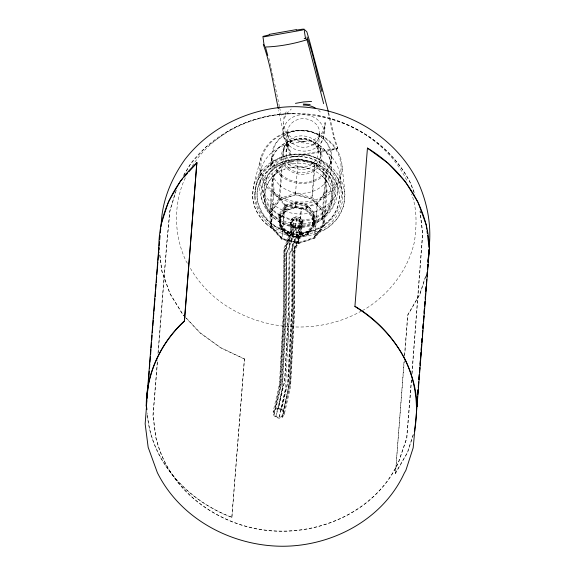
<?xml version="1.0" encoding="UTF-8"?>
<svg xmlns="http://www.w3.org/2000/svg" width="575" height="575" viewBox="0 0 575 575"><rect width="100%" height="100%" fill="white"/><g stroke="black" fill="none" stroke-linecap="round" stroke-linejoin="round"><path stroke-width="0.43" stroke-dasharray="2.88 2.16" d="M288.988 267.353L288.751 304.542L284.726 380.082L278.372 408.077L275.08 409.077L273.161 411.635L273.362 414.776L275.605 417.306L279.026 418.255L282.318 417.263L284.23 414.704L290.598 386.616L294.623 311.125L294.997 250.793L301.35 235.24L302.148 224.768L301.954 221.619L299.719 219.147L296.298 218.284L293.006 219.362L291.094 221.979L290.231 232.588L283.892 248.278L283.518 308.143L279.493 383.755L273.161 411.635M292.416 268.151L292.179 305.462L288.154 380.966L281.793 409.033L284.028 411.563L284.23 414.704M285.574 206.741L285.344 209.573L279.321 217.788L279.558 214.949L285.574 206.741L295.938 203.342L306.676 206.051L306.461 208.883L313.49 216.674L314.108 226.564L308.085 234.787L297.713 238.187L286.961 235.477L279.939 227.686L279.019 214.159M305.871 210.019L295.737 207.46L285.969 210.666L280.291 218.414L280.873 227.736L287.5 235.074L297.627 237.633L307.402 234.428L313.382 226.234L313.023 213.893L306.288 206.432L295.988 203.83L286.055 207.086L280.291 214.957L280.665 227.298L287.392 234.758L297.685 237.353L307.611 234.097L307.848 231.236L313.612 223.366M313.382 226.234L313.023 213.893M280.291 214.957L280.665 227.298M328.627 112.671L334.83 138.683L337.547 147.739L336.662 148.947L328.469 150.851L293.43 156.86L290.698 155.962L288.729 151.807L282.699 129.727L278.702 110.465M286.961 235.477L287.198 232.616L280.176 224.832L279.558 214.949M286.055 207.086L285.84 209.961L280.068 217.824M312.786 216.761L306.058 209.3L306.288 206.432M284.452 139.164L283.029 133.371L283.978 117.271L286.163 111.809M280.88 224.437L287.615 231.897L287.392 234.758M289.347 313.986L285.365 390.288L279.026 418.255M287.608 349.399L289.39 314.733L289.721 253.92L296.06 238.294L296.901 227.635L299.733 226.708L301.379 224.458L301.214 221.756L299.295 219.628L296.355 218.881L293.523 219.815L291.877 222.058L291.043 232.803L284.704 248.479L284.33 308.351L280.305 383.963L273.362 414.776M289.786 386.4L293.803 310.931L294.184 250.578L300.538 235.031L301.379 224.458M279.687 386.91L283.719 311.298L284.093 251.447L290.425 235.757L291.094 221.979M325.292 122.532L324.961 128.369L322.798 133.817M306.676 206.051L313.698 213.835L314.317 223.718L308.301 231.926L297.936 235.326L297.713 238.187M269.711 211.521L272.406 177.114L281.858 164.22L298.152 158.873L315.035 163.135L326.061 175.361L327.031 190.878L324.307 225.271L314.856 238.158L298.583 243.498L281.707 239.243L270.688 227.024L269.711 211.521L279.162 198.627L281.858 164.22M270.688 227.024L273.377 192.632L272.406 177.114M285.344 209.573L295.708 206.173L295.938 203.342M301.954 221.619L301.149 232.077L294.803 247.617L294.422 307.977L290.397 383.46L283.418 414.489L281.786 416.667L278.976 417.515L276.058 416.695L274.146 414.539L273.973 411.851L275.605 409.673L281.944 381.735L285.976 306.152L286.35 246.165L292.689 230.525L293.523 219.815M297.685 237.353L297.915 234.499L307.848 231.236M300.639 226.773L297.045 227.952L293.315 227.01L290.878 224.307L290.662 220.879L292.754 218.026L296.348 216.847L300.078 217.788L302.515 220.491L302.73 223.927L300.236 227.377L299.424 237.899L293.07 253.489L292.704 313.706L288.672 389.225L282.318 417.263M281.707 239.243L284.402 204.858L273.377 192.632M295.988 203.83L295.766 206.698L285.84 209.961M299.719 219.147L298.907 229.619L292.56 245.173L292.165 313.123L288.14 388.635L281.786 416.667M322.589 209.911L325.277 175.612L314.582 163.753L298.195 159.62L282.39 164.802L273.218 177.323L270.509 211.622L271.472 227.362L282.145 239.193L298.482 243.318L314.245 238.143L323.394 225.666L322.453 210.651L311.779 198.821L295.442 194.702L279.687 199.87L270.537 212.347M291.877 222.058L291.209 235.513L284.877 251.189L284.503 311.032L280.471 386.659L274.146 414.539M313.972 237.511L322.963 225.249L322.036 210.486L311.549 198.864L295.493 194.81L280.003 199.892L271.012 212.161L271.932 226.917L282.418 238.546L298.482 242.6L314.353 237.497L317.048 203.183L326.219 190.67L325.277 175.612M278.264 221.152C298.209 233.191 326.887 224.918 335.139 202.414C343.562 184.352 331.207 162.84 313.123 156.903C292.632 148.832 265.061 159.455 260.223 182.16C256.364 202.019 273.046 221.231 292.064 224.768L293.969 226.895L293.128 237.612L286.788 253.273L286.415 313.188L282.382 388.793L276.058 416.695M311.887 198.052L314.582 163.753M279.162 198.627L295.442 193.286L295.55 191.899M296.355 218.881L295.514 229.54L289.175 245.144M300.236 227.377L296.937 228.462L296.111 239.042L289.764 254.667M411.362 379.946L406.64 438.172L398.576 461.84C374.634 514.093 312.786 538.782 257.981 528.986C211.456 520.655 168.59 487.082 156.745 440.213L155.962 437.661L153.123 415.488L157.658 359.763M411.851 373.692L422.553 233.687L419.966 211.068M411.556 379.946L406.827 438.215L398.741 461.933C374.763 514.258 312.829 538.983 257.945 529.173C211.356 520.835 168.432 487.212 156.565 440.27L155.775 437.704L152.928 415.495L157.471 359.763M412.045 373.692L422.74 233.68L420.152 211.025M157.967 353.51L166.7 243.584L169.762 211.047L175.562 191.763M158.226 352.619L166.894 243.584L169.948 211.083L176.288 190.138M254.718 197.031L256.198 183.885L261.237 168.583M147.38 414.719C151.081 462.25 188.499 501.256 231.862 517.392L244.44 358.886L220.865 347.753L200.129 332.752L186.034 317.781M231.862 517.392L244.44 358.886M271.738 157.895L271.019 167.023C270.537 155.077 279.134 144.706 290.167 140.983L290.03 141.019M273.218 177.323L274.16 192.373L271.45 226.679L282.152 238.546L298.54 242.686L301.243 208.373L317.048 203.183M282.857 156.565L283.705 148.235L286.192 143.297M282.39 164.802L279.687 199.101M274.16 192.373L284.855 204.24L282.152 238.546M295.493 193.912L298.152 158.873M327.031 190.878L317.58 203.773L301.286 209.12L298.583 243.498M315.035 163.135L312.318 197.541L323.337 209.76L324.307 225.271M320.742 155.315L320.987 152.224L319.671 146.877M317.58 203.773L314.856 238.158M326.061 175.361L323.337 209.76M326.219 190.67L323.531 224.976L314.353 237.497M331.71 155.926L330.992 165.054L329.008 156.86L324.278 149.565L317.422 143.944M342.635 194.156L340.12 177.05M413.238 435.067L407.553 452.611L395.456 473.397L404.11 360.604M404.527 355.235L407.682 314.985L419.764 294.228L426.247 274.21M395.456 473.397L404.275 360.683M404.628 356.213L407.848 315.064L419.937 294.292L426.161 275.08M296.298 218.284L295.471 228.8L289.117 244.389L288.794 305.289L284.769 380.823L278.422 408.825L275.605 409.673M299.295 219.628L298.454 230.223L292.1 245.791L291.726 306.087L287.694 381.577L281.34 409.637L283.252 411.801L283.418 414.489M299.733 226.708L298.892 237.317L292.546 252.892M291.288 225.12L293.523 227.599L292.675 238.222L286.336 253.891L285.962 313.813L281.937 389.404L275.605 417.306M301.214 221.756L300.366 232.322L294.019 247.868L293.638 308.243L289.613 383.705L283.252 411.801M293.006 219.362L292.158 229.928L285.811 245.583L285.444 305.569L281.412 381.146L275.08 409.077M339.272 195.974C339.739 220.29 313.174 236.469 290.842 231.703C268.338 228.749 249.787 203.744 259.993 181.837C250.837 200.905 263.81 223.869 283.015 230.151M308.085 234.787L308.301 231.926M313.49 216.674L313.698 213.835M314.108 226.564L314.317 223.718M280.176 224.832L279.939 227.686M278.976 417.515L285.315 389.548M261.115 156.932L253.891 183.921L252.411 196.729L255.472 209.393L262.775 220.663L273.729 229.504M266.613 177.977C250.47 220.771 322.676 237.949 332.602 195.823C339.264 157.802 278.853 145.065 265.938 179.58L269.071 174.196L273.348 169.488L278.58 165.614L277.653 166.232L283.906 163.257M332.853 206.461C339.645 191.77 332.055 173.751 318.169 166.319M413.324 434.19L407.373 452.547L395.284 473.318M336.454 148.947L337.388 147.912L336.662 148.947L328.498 150.564M284.417 118.357L287.026 113.16L291.331 108.955M288.528 144.555L286.558 148.487L286.048 152.907L287.572 133.623L288.628 138L291.094 141.831M320.879 143.053L323.574 137.698L324.968 122.683C325.299 130.892 319.391 138.007 311.815 140.566L305.332 141.615L298.569 141.22L305.505 141.673A20.65 18.328 4.5 0 1 288.363 134.679L285.121 129.67L283.662 123.539M183.597 175.332L190.605 163.652C219.779 125.364 270.76 107.079 317.824 115.374C356.874 122.763 392.581 147.66 410.715 183.353L414.999 194.465M183.763 175.425L190.756 163.767L206.015 146.97L227.657 131.452C290.08 94.185 377.811 118.098 410.55 183.447L414.532 193.71M185.423 177.826L184.532 179.364C173.233 205.354 173.981 235.52 186.034 261.115L187.407 263.336M192.136 166.29C213.505 131.934 254.689 113.979 294.299 113.649M259.835 182.225C274.153 148.796 330.373 153.733 338.452 189.254C331.092 159.922 290.03 150.398 268.547 170.358M268.209 170.782C242.966 209.365 305.519 240.178 329.295 206.806C340.501 192.359 334.046 170.337 318.449 161.97C310.191 157.277 300.445 155.595 291.079 157.09C279.472 158.858 270.466 166.915 263.515 175.893M336.662 148.86L337.547 147.739L335.577 143.592L333.601 137.209M322.158 217.587C341.298 203.327 333.234 171.903 311.161 165.622C291.029 157.27 263.012 170.811 263.379 194.228C264.119 217.149 290.713 232.365 311.442 224.006C331.998 218.054 338.646 188.931 321.389 175.562M331.638 208.43C317.831 226.924 288.492 228.584 271.515 213.577M313.799 144.26C317.242 141.687 319.822 137.202 319.628 132.566L318.112 151.85L317.098 147.603M279.127 171.781C264.73 179.616 260.08 200.172 270.66 212.98M323.43 216.322C314.949 223.783 303.111 226.615 292.064 224.768M361.481 310.946C304.678 343.555 222.202 325.385 189.693 267.037M362.272 310.565L364.651 309.436C389.289 294.256 408.157 270.013 414.482 241.55C416.609 225.774 417.27 209.142 411.607 194.012M315.323 233.946L327.987 227.643L337.662 218.198L343.527 206.504L345.007 193.696L342.067 165.614M285.071 205.857L295.909 202.299L307.158 205.138L314.503 213.282L315.15 223.625L308.854 232.221L298.008 235.779L286.767 232.94L279.421 224.796L278.774 214.453L285.243 205.67L295.952 202.156L307.057 204.959L314.317 213.002L314.956 223.222L307.23 233.867L297.642 237.015L287.694 234.507L281.197 227.298L280.622 218.148L286.192 210.551L295.78 207.403M308.732 231.703L298.022 235.218L286.918 232.415L279.658 224.372M290.706 161.417C275.051 163.76 260.949 177.287 261.287 193.696C261.74 210.364 276.266 223.754 292.007 226.78C325.946 233.939 348.759 190.936 316.257 171.853L316.537 172.011C306.942 166.419 295.004 165.334 284.567 169.151L284.855 169.05C263.752 174.951 256.766 204.772 274.44 218.457M306.863 232.286C326.88 229.49 343.864 209.314 338.359 188.844M335.146 148.544L299.201 154.876M299.144 155.99L293.43 156.86M290.533 161.417L297.807 160.82M290.914 167.44L297.541 166.879L304.189 167.469L310.601 169.208M298.835 232.968C320.419 233.687 342.822 215.934 341.212 193.186C340.443 171.091 319.542 153.604 297.915 154.05C278.53 153.683 259.627 167.706 255.961 187.012C251.44 208.761 269.898 229.13 290.785 232.257M292.366 156.68L293.631 156.623M297.757 160.799L305.002 161.446M290.677 232.264L298.921 232.99M295.442 193.286L312.318 197.541M295.708 206.173L306.461 208.883M295.766 206.698L306.058 209.3M284.855 204.24L301.243 208.373M284.402 204.858L301.286 209.12M287.615 231.897L297.915 234.499M287.198 232.616L297.936 235.326M293.969 226.895L296.901 227.635M293.523 227.599L296.937 228.462M317.774 115.726C354.912 122.691 389.404 145.576 406.489 179.81L407.093 181.484M304.93 161.446L311.988 163.343M278.372 408.077L281.793 409.033M278.422 408.825L281.34 409.637M290.662 152.167L288.499 146.812L284.992 130.949M311.801 163.314L318.464 166.398M244.353 359.037L220.757 347.897L199.992 332.875L185.883 317.882M231.948 517.248C188.025 500.976 150.47 461.121 147.351 412.972M323.761 170.365L322.913 169.589L327.362 174.318L330.697 179.716L332.803 185.567L332.386 183.856M185.423 317.127L182.972 314.525L170.121 293.717L161.992 271.17L159.548 252.066M185.265 317.228L182.814 314.618L169.948 293.782L161.805 271.199L159.584 253.805M305.728 209.911L312.491 217.364L313.08 226.687M291.166 155.789L287.773 146.172L285.638 137.54M328.016 112.7L333.989 138.165M268.884 58.269L269.747 61.698M270.178 63.408L274.397 82.405M279.479 106.785L274.57 83.26M279.658 107.626L281.254 115.194M312.225 217.12L312.8 226.27M318.428 110.17A20.65 18.328 4.5 0 1 320.318 111.996M292.452 218.04L290.217 221.088L290.447 224.753L293.056 227.65L297.045 228.656L300.89 227.391L303.126 224.343L302.896 220.671L300.287 217.781L296.298 216.775L292.452 218.04M289.153 145.604A20.549 18.242 4.5 0 0 323.466 137.871A20.549 18.242 4.5 0 0 298.224 115.187A20.549 18.242 4.5 0 0 289.153 145.604M292.251 142.974A16.136 14.325 4.5 0 0 319.197 136.907A16.136 14.325 4.5 0 0 299.374 119.09A16.136 14.325 4.5 0 0 292.251 142.974M290.727 162.502A16.114 14.303 4.5 0 0 317.637 156.443A16.114 14.303 4.5 0 0 297.843 138.647A16.114 14.303 4.5 0 0 290.727 162.502M279.608 185.1A30.346 26.946 4.5 0 0 330.302 173.708A30.346 26.946 4.5 0 0 293.042 140.178A30.346 26.946 4.5 0 0 279.608 185.1M288.758 164.335A18.889 16.768 4.5 0 0 320.311 157.234A18.889 16.768 4.5 0 0 297.11 136.368A18.889 16.768 4.5 0 0 288.758 164.335M266.211 224.006A46.093 40.926 4.5 0 0 343.217 206.72A46.093 40.926 4.5 0 0 286.63 155.775A46.093 40.926 4.5 0 0 266.211 224.006M267.648 222.827A44.045 39.1 4.5 0 0 341.227 206.31A44.045 39.1 4.5 0 0 287.162 157.636A44.045 39.1 4.5 0 0 267.648 222.827M280.564 175.483A30.037 26.666 4.5 0 0 330.74 164.213A30.037 26.666 4.5 0 0 293.861 131.021A30.037 26.666 4.5 0 0 280.564 175.483M271.896 192.452A41.213 36.592 4.5 0 0 340.745 176.992A41.213 36.592 4.5 0 0 290.152 131.452A41.213 36.592 4.5 0 0 271.896 192.452M287.514 168.913A20.24 17.969 4.5 0 0 321.317 161.302A20.24 17.969 4.5 0 0 296.463 138.949A20.24 17.969 4.5 0 0 287.514 168.913M272.715 191.231A40.113 35.614 4.5 0 0 339.724 176.187A40.113 35.614 4.5 0 0 290.483 131.862A40.113 35.614 4.5 0 0 272.715 191.231M281.125 174.513A29.303 26.019 4.5 0 0 330.079 163.516A29.303 26.019 4.5 0 0 294.091 131.136A29.303 26.019 4.5 0 0 281.125 174.513M288.442 167.684A18.968 16.84 4.5 0 0 320.131 160.547A18.968 16.84 4.5 0 0 296.829 139.596A18.968 16.84 4.5 0 0 288.442 167.684M271.745 203.191A40.157 35.65 4.5 0 0 338.833 188.133A40.157 35.65 4.5 0 0 289.534 143.757A40.157 35.65 4.5 0 0 271.745 203.191"/><path stroke-width="0.86" d="M323.646 103.687L309.336 48.214L306.971 39.718L305.469 38.23L304.175 29.979L303.808 29.253L302.407 29.174L296.226 30.152M429.166 247.243C431.466 225.558 427.527 203.557 418.708 183.677L417.234 180.586C394.306 135.305 344.576 106.885 294.249 106.663C252.217 106.979 210.421 126.169 184.697 159.771L182.778 162.56C170.487 180.802 162.035 201.976 161.244 224.142M146.711 409.501L146.266 406.022L158.801 247.717C158.621 215.438 173.24 184.489 196.851 162.739L184.489 321.102C160.892 342.829 146.28 373.757 146.46 406.022L146.905 409.493M146.546 406.18L145.152 423.847L148.156 447.293L157.356 472.643C180.327 518.851 231.452 545.984 282.16 546.25C332.084 546.343 382.972 519.534 404.268 473.146L405.878 470.343L413.173 447.832L417.004 406.568L429.388 248.271C428.274 206.684 402.637 169.079 367.447 148.106L388.067 163.235L405.224 181.463L418.068 202.271M146.46 406.022L146.884 400.653M147.178 398.159L147.523 392.603M147.746 391.029L148.091 385.451M148.307 383.899L148.652 378.293M148.875 376.769L149.22 371.141M149.507 368.755L149.787 363.982M149.931 362.2L150.355 356.831M150.636 354.495L150.923 349.672M151.06 347.889L151.484 342.52M151.764 340.235L152.052 335.369M152.267 332.681L152.691 327.319M152.893 325.982L153.259 320.16M153.396 318.37L153.82 313.008M153.963 311.219L154.388 305.85M154.531 304.067L154.955 298.698M155.221 296.571L155.523 291.547M155.667 289.757L156.091 284.388M156.35 282.318L156.659 277.236M156.867 274.548L157.291 269.186M157.478 268.058L157.859 262.027M158.003 260.238L158.427 254.876M158.571 253.086L158.995 247.717M146.266 406.022C146.086 373.714 160.713 342.75 184.338 320.994L196.851 162.739M414.676 430.021C418.887 406.475 415.66 382.267 405.677 360.547C394.206 338.064 376.273 319.743 354.912 306.482L367.447 148.106M416.702 406.726L416.846 404.944M417.191 400.488L417.472 396.923M417.752 393.357L418.032 389.8M418.305 386.235L418.658 381.778M418.866 379.105L419.211 374.648M419.491 371.083L419.772 367.518M420.052 363.953L420.332 360.388M420.605 356.823L420.957 352.367M421.166 349.693L421.511 345.244M421.791 341.679L422.072 338.114M422.352 334.549L422.632 330.984M422.905 327.419L423.186 323.854M423.466 320.289L423.818 315.833M424.091 312.268L424.372 308.703M424.652 305.138L424.932 301.58M425.213 298.015L425.486 294.45M425.766 290.885L426.118 286.429M426.391 282.864L426.672 279.299M426.952 275.734L427.232 272.169M427.512 268.604L427.786 265.039M428.066 261.481L428.418 257.025M428.691 253.46L428.972 249.895M416.817 406.568L416.954 404.778M417.162 402.098L417.587 396.728M417.723 394.939L418.147 389.577M418.284 387.787L418.708 382.418M418.916 379.737L419.333 374.375M419.477 372.586L419.822 368.115M420.03 365.427L420.454 360.065M420.591 358.275L421.015 352.906M421.152 351.117L421.64 344.856M421.784 343.074L422.136 338.596M422.345 335.915L422.762 330.553M422.905 328.763L423.322 323.394M423.459 321.605L423.883 316.243M424.091 313.555L424.508 308.193M424.652 306.403L425.004 301.933M425.213 299.244L425.629 293.882M425.773 292.093L426.19 286.724M426.334 284.941L426.751 279.572M426.959 276.891L427.311 272.421M427.52 269.732L427.937 264.371M428.08 262.581L428.497 257.212M428.641 255.422L429.058 250.06M159.153 245.985L159.548 241.644M159.706 239.912L160.102 235.57M160.339 232.961L160.734 228.62M160.892 226.888L161.129 224.286L168.159 202.601M427.534 266.498L427.692 264.766M428.088 260.425L428.404 256.953M428.641 254.344L429.043 250.003M427.484 269.136L427.879 264.787M428.123 262.178L429.388 248.271M269.179 34.895L262.926 36.419L263.932 44.016L264.723 46.223M414.323 431.724L414.863 430.05M168.432 201.768L180.514 181.01L182.275 179.062M184.043 177.114L187.579 173.226M188.758 171.925L197.002 162.847M354.912 306.482L355.034 306.346C390.238 327.333 415.89 364.96 417.004 406.568M306.971 39.718C293.89 43.829 279.069 46.604 265.398 47.006L267.763 55.502M304.168 38.683L305.469 38.23M303.808 29.253L304.189 29.138M264.026 36.814L302.551 30.051M269.244 34.363L296.298 29.62M295.449 103.363L303.478 101.955L311.578 101.437M303.305 104.075L310.148 104.463M305.016 30.029L306.863 31.841L309.86 42.148L328.418 111.881M307.014 37.023C313.483 54.488 316.688 73.463 321.95 91.483M418.37 203.112L426.197 224.825M278.365 108.768C273.7 87.4 270.825 65.14 263.372 44.677L263.357 44.354M426.305 225.688L426.751 229.166M426.973 230.898L427.311 233.507M427.534 235.247L429.087 247.401M158.801 247.717L159.023 249.457M303.226 105.06A20.65 18.328 4.5 0 1 315.553 108.157"/></g></svg>
